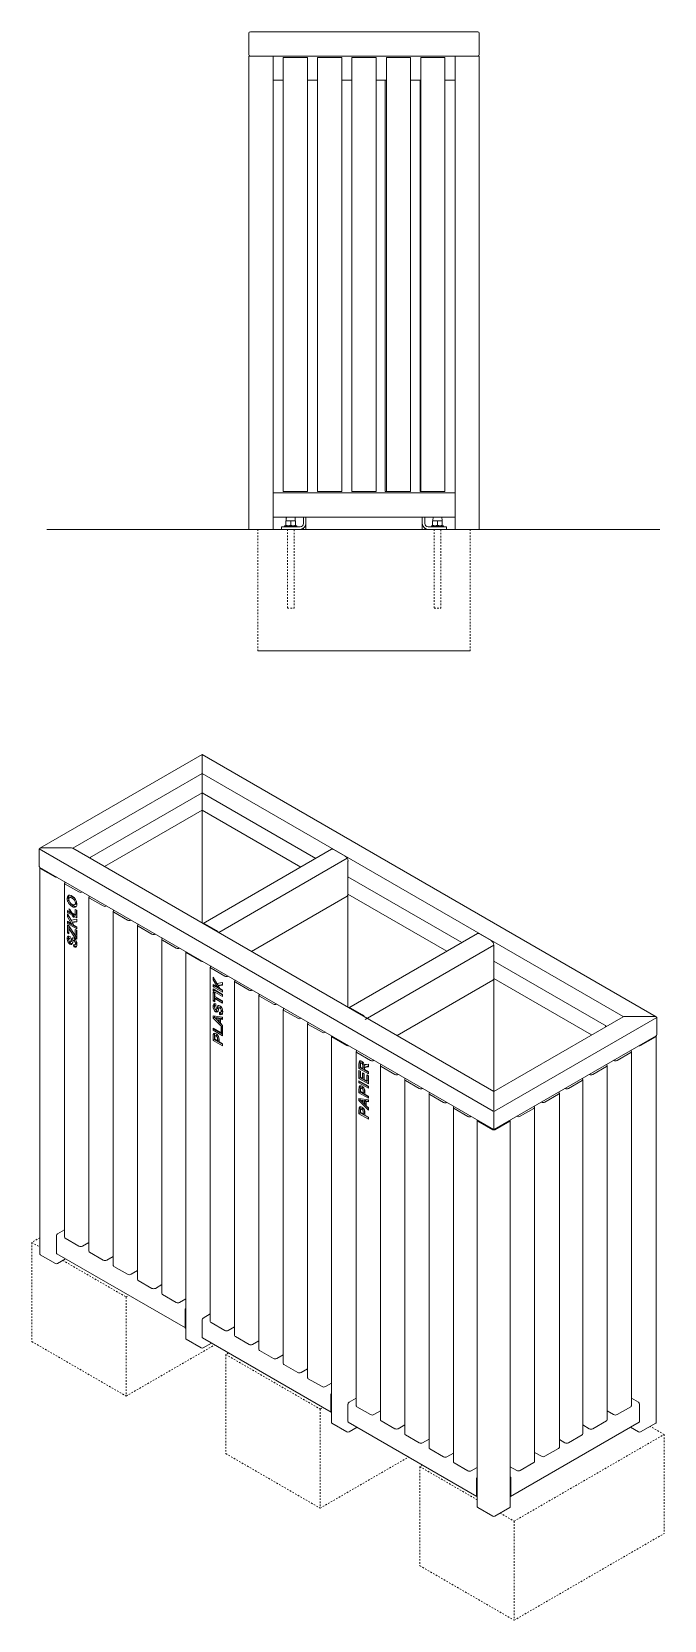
# Model space of a CAD drawing. Header units: inches. Extents: x -9 to 150, y -1 to 126.
# Drawn here: x 108.6 to 149.7, y 23.2 to 126.3 of the extents above; entities that cross this region are included whole.
import ezdxf

# ---------------------------------------------------------------- set-up
doc = ezdxf.new("R2010")
doc.units = ezdxf.units.IN
doc.linetypes.add('HIDDEN', pattern=[1.905, 1.27, -0.635])
doc.layers.add('ZANO_R', color=7, linetype='Continuous', lineweight=0)
doc.layers.add('ZANO_R_przerywana', color=250, linetype='HIDDEN', lineweight=0)

msp = doc.modelspace()

# ---------------------------------------------------------------- linework, layer by layer
at = {"layer": 'ZANO_R'}
for p, q in [((122.72085, 124.78106), (122.72085, 126.15902)), ((122.81927, 126.25744), (137.58305, 126.25744)), ((137.68147, 124.78106), (137.68147, 126.15902)), ((122.72085, 93.97398), (122.72085, 124.68264)), ((122.72085, 124.68264), (122.81927, 124.68264)), ((122.81927, 124.68264), (124.19722, 124.68264)), ((124.19722, 124.68264), (124.29565, 124.68264)), ((124.29565, 124.68264), (136.10667, 124.68264)), ((124.29565, 96.33618), (124.29565, 124.68264)), ((124.95182, 96.43461), (124.95182, 124.58421)), ((124.95182, 124.58421), (125.1093, 124.58421)), ((125.1093, 124.58421), (126.36914, 124.58421)), ((126.36914, 124.58421), (126.52662, 124.58421)), ((126.52662, 124.58421), (126.52662, 96.43461)), ((127.18279, 96.43461), (127.18279, 124.58421)), ((127.18279, 124.58421), (127.34027, 124.58421)), ((127.34027, 124.58421), (128.60011, 124.58421)), ((128.60011, 124.58421), (128.75759, 124.58421)), ((128.75759, 124.58421), (128.75759, 96.43461)), ((129.41376, 96.43461), (129.41376, 124.58421)), ((129.41376, 124.58421), (129.57124, 124.58421)), ((129.57124, 124.58421), (130.83108, 124.58421)), ((130.83108, 124.58421), (130.98856, 124.58421)), ((130.98856, 124.58421), (130.98856, 96.43461)), ((131.64473, 96.43461), (131.64473, 124.58421)), ((131.64473, 124.58421), (131.80221, 124.58421)), ((131.80221, 124.58421), (133.06205, 124.58421)), ((133.06205, 124.58421), (133.21953, 124.58421)), ((133.21953, 124.58421), (133.21953, 96.43461)), ((133.8757, 96.43461), (133.8757, 124.58421)), ((133.8757, 124.58421), (134.03318, 124.58421)), ((134.03318, 124.58421), (135.29302, 124.58421)), ((135.29302, 124.58421), (135.4505, 124.58421)), ((135.4505, 124.58421), (135.4505, 96.43461)), ((136.10667, 96.33618), (136.10667, 124.68264)), ((136.10667, 124.68264), (136.2051, 124.68264)), ((136.2051, 124.68264), (137.58305, 124.68264)), ((137.58305, 124.68264), (137.68147, 124.68264)), ((137.68147, 93.97398), (137.68147, 124.68264)), ((124.95182, 123.10783), (124.29565, 123.10783)), ((127.18279, 123.10783), (126.52662, 123.10783)), ((129.41376, 123.10783), (128.75759, 123.10783)), ((131.64473, 123.10783), (130.98856, 123.10783)), ((131.57011, 96.43461), (131.57011, 123.10783)), ((133.8757, 123.10783), (133.21953, 123.10783)), ((133.83839, 96.43461), (133.83839, 123.10783)), ((136.10667, 123.10783), (135.4505, 123.10783)), ((124.29565, 96.33618), (136.10667, 96.33618)), ((124.29565, 96.23776), (124.29565, 96.33618)), ((124.29565, 94.85981), (124.29565, 96.23776)), ((125.1093, 96.43461), (124.95182, 96.43461)), ((126.36914, 96.43461), (125.1093, 96.43461)), ((126.52662, 96.43461), (126.36914, 96.43461)), ((127.34027, 96.43461), (127.18279, 96.43461)), ((128.60011, 96.43461), (127.34027, 96.43461)), ((128.75759, 96.43461), (128.60011, 96.43461)), ((129.57124, 96.43461), (129.41376, 96.43461)), ((130.83108, 96.43461), (129.57124, 96.43461)), ((130.98856, 96.43461), (130.83108, 96.43461)), ((131.64473, 96.43461), (131.57011, 96.43461)), ((131.80221, 96.43461), (131.64473, 96.43461)), ((133.06205, 96.43461), (131.80221, 96.43461)), ((133.21953, 96.43461), (133.06205, 96.43461)), ((133.8757, 96.43461), (133.83839, 96.43461)), ((134.03318, 96.43461), (133.8757, 96.43461)), ((135.29302, 96.43461), (134.03318, 96.43461)), ((135.4505, 96.43461), (135.29302, 96.43461)), ((136.10667, 96.33618), (136.10667, 96.23776)), ((136.10667, 94.85981), (136.10667, 96.23776)), ((124.29565, 94.76138), (124.29565, 94.85981)), ((136.10667, 94.85981), (136.10667, 94.76138)), ((109.60857, 93.97398), (149.39544, 93.97398)), ((122.81927, 93.97398), (122.72085, 93.97398)), ((123.3114, 93.97398), (122.81927, 93.97398)), ((123.3114, 93.97398), (137.09092, 93.97398)), ((137.09092, 93.97398), (123.3114, 93.97398)), ((124.29565, 94.76138), (136.10667, 94.76138)), ((124.29565, 93.97398), (124.29565, 94.76138)), ((124.84683, 93.97398), (124.84683, 94.13146)), ((124.84683, 94.13146), (125.24053, 94.13146)), ((125.04368, 94.2102), (125.04368, 94.13146)), ((125.04368, 94.2102), (125.83108, 94.2102)), ((125.12242, 94.49703), (125.12242, 94.52516)), ((125.12242, 94.52516), (125.2799, 94.52516)), ((125.12242, 94.49703), (125.12242, 94.23833)), ((125.12242, 94.2102), (125.12242, 94.23833)), ((125.14211, 94.62359), (125.14211, 94.535)), ((125.65392, 93.97398), (125.22085, 93.97398)), ((126.04368, 94.13146), (125.24053, 94.13146)), ((125.2799, 94.52516), (125.59486, 94.52516)), ((125.43738, 94.49703), (125.43738, 94.23833)), ((125.75234, 94.52516), (125.59486, 94.52516)), ((125.73266, 94.535), (125.73266, 94.62359)), ((125.75234, 94.49703), (125.75234, 94.52516)), ((125.75234, 94.49703), (125.75234, 94.23833)), ((125.75234, 94.2102), (125.75234, 94.23833)), ((125.83108, 94.13146), (125.83108, 94.2102)), ((126.26415, 94.35193), (126.26415, 94.76138)), ((126.26415, 94.04495), (126.26415, 93.97398)), ((126.42163, 94.35193), (126.42163, 94.76138)), ((126.42163, 94.35193), (126.42163, 93.97398)), ((133.98069, 94.35193), (133.98069, 94.76138)), ((133.98069, 94.35193), (133.98069, 93.97398)), ((134.13817, 94.35193), (134.13817, 94.76138)), ((134.13817, 94.04495), (134.13817, 93.97398)), ((134.35864, 94.13146), (135.16179, 94.13146)), ((134.57124, 94.2102), (134.57124, 94.13146)), ((134.57124, 94.2102), (135.35864, 94.2102)), ((134.64998, 94.49703), (134.64998, 94.52516)), ((134.64998, 94.52516), (134.80746, 94.52516)), ((134.64998, 94.49703), (134.64998, 94.23833)), ((134.64998, 94.2102), (134.64998, 94.23833)), ((134.66966, 94.62359), (134.66966, 94.535)), ((135.18147, 93.97398), (134.7484, 93.97398)), ((134.80746, 94.52516), (135.12242, 94.52516)), ((134.96494, 94.49703), (134.96494, 94.23833)), ((135.2799, 94.52516), (135.12242, 94.52516)), ((135.55549, 94.13146), (135.16179, 94.13146)), ((135.26021, 94.535), (135.26021, 94.62359)), ((135.2799, 94.49703), (135.2799, 94.52516)), ((135.2799, 94.49703), (135.2799, 94.23833)), ((135.2799, 94.2102), (135.2799, 94.23833)), ((135.35864, 94.13146), (135.35864, 94.2102)), ((135.55549, 93.97398), (135.55549, 94.13146)), ((136.10667, 93.97398), (136.10667, 94.76138)), ((137.58305, 93.97398), (137.09092, 93.97398)), ((137.68147, 93.97398), (137.58305, 93.97398)), ((119.6906, 79.36429), (109.15261, 73.28084)), ((149.15899, 62.35254), (119.6906, 79.36429)), ((119.6906, 79.331), (119.6906, 78.20603)), ((119.6906, 78.13676), (111.29803, 73.28076)), ((147.0256, 62.35878), (119.6906, 78.13894)), ((119.6906, 78.04531), (119.6906, 76.92016)), ((112.37113, 72.66143), (119.6906, 76.88686)), ((119.6906, 76.88686), (127.07366, 72.62471)), ((113.34744, 72.09781), (119.6906, 75.75964)), ((119.6906, 75.75964), (126.09735, 72.0611)), ((138.58023, 56.22616), (109.11183, 73.2379)), ((109.11183, 72.09885), (109.11183, 73.224)), ((109.25103, 73.30437), (111.19975, 73.30437)), ((138.62101, 57.50769), (111.29816, 73.28084)), ((128.09444, 73.21399), (119.7542, 68.39927)), ((128.22042, 73.20152), (128.97763, 72.76439)), ((112.43366, 72.62533), (112.43366, 72.69752)), ((129.10432, 72.6318), (120.76408, 67.81708)), ((129.1558, 70.29549), (129.1558, 72.45579)), ((109.1526, 72.01848), (109.1526, 46.94361)), ((109.15261, 72.04201), (138.62101, 55.03027)), ((109.18143, 71.9783), (110.15579, 71.41582)), ((129.1558, 71.42271), (136.53887, 67.16056)), ((110.75274, 71.02849), (110.75274, 48.04319)), ((111.68971, 70.44994), (110.79887, 70.96421)), ((111.16218, 70.1269), (111.07866, 70.07869)), ((111.32572, 70.09294), (111.2422, 70.04472)), ((112.33121, 70.11726), (112.33121, 47.13197)), ((122.88647, 66.59105), (129.10361, 70.18013)), ((129.1558, 70.29549), (135.56256, 66.59695)), ((111.01373, 70.07258), (110.93021, 70.02436)), ((110.93806, 69.25011), (111.14283, 69.1319)), ((110.93806, 69.1141), (110.93806, 69.25011)), ((111.02158, 69.16232), (110.93806, 69.1141)), ((111.23816, 68.94086), (110.93806, 69.1141)), ((111.03777, 69.90965), (110.95426, 69.86144)), ((111.02158, 69.16232), (111.02158, 69.2019)), ((111.32167, 68.98908), (111.02158, 69.16232)), ((111.02836, 69.36119), (111.10676, 69.31594)), ((111.14283, 69.1319), (111.02836, 69.36119)), ((111.1758, 69.67612), (111.09228, 69.6279)), ((111.10676, 69.31594), (111.22122, 69.08665)), ((111.18615, 69.15691), (111.14283, 69.1319)), ((111.22122, 69.08665), (111.44844, 68.95548)), ((111.33149, 69.55464), (111.24797, 69.50643)), ((111.40876, 69.61337), (111.49227, 69.66159)), ((111.44844, 69.31816), (111.55052, 69.25924)), ((111.44844, 68.95548), (111.44844, 69.31816)), ((111.53981, 69.77058), (111.45629, 69.72236)), ((111.53196, 69.00369), (111.53196, 69.26995)), ((111.53981, 69.77058), (111.53312, 69.8241)), ((111.55052, 69.25924), (111.55052, 68.76054)), ((113.26817, 69.53871), (112.37733, 70.05298)), ((113.90967, 69.20604), (113.90967, 46.22074)), ((114.84664, 68.62748), (113.95579, 69.14175)), ((110.93806, 69.02797), (111.17485, 68.62266)), ((110.93806, 68.8411), (110.93806, 69.02797)), ((111.0197, 68.88823), (110.93806, 68.8411)), ((111.21227, 68.38458), (110.93806, 68.8411)), ((110.93806, 68.54287), (111.21227, 68.38458)), ((110.93806, 68.40686), (110.93806, 68.54287)), ((111.02158, 68.45508), (110.93806, 68.40686)), ((111.55052, 68.0533), (110.93806, 68.40686)), ((110.93806, 68.30713), (111.04014, 68.2482)), ((110.93806, 67.7903), (110.93806, 68.30713)), ((111.02158, 68.45508), (111.02158, 68.49466)), ((111.55052, 68.14973), (111.02158, 68.45508)), ((111.02158, 67.83851), (111.02158, 68.25891)), ((111.04014, 68.2482), (111.44844, 67.61453)), ((111.12091, 68.12284), (111.04014, 68.07621)), ((111.04014, 68.07621), (111.04014, 67.73137)), ((111.44059, 67.45486), (111.04014, 68.07621)), ((111.17485, 68.62266), (111.55052, 68.68347)), ((111.27291, 68.47088), (111.18113, 68.62367)), ((111.28841, 68.42853), (111.21227, 68.38458)), ((111.32167, 68.98908), (111.23816, 68.94086)), ((111.29533, 68.82625), (111.23816, 68.94086)), ((111.34952, 68.51511), (111.26601, 68.46689)), ((111.55052, 68.50227), (111.26601, 68.46689)), ((111.26601, 68.46689), (111.36587, 68.2959)), ((111.33867, 68.85127), (111.29533, 68.82625)), ((111.37372, 68.781), (111.29533, 68.82625)), ((111.40007, 68.94382), (111.31655, 68.89561)), ((111.31655, 68.89561), (111.37372, 68.781)), ((111.55052, 68.76054), (111.31655, 68.89561)), ((111.35673, 68.9188), (111.32167, 68.98908)), ((111.55052, 68.5401), (111.34952, 68.51511)), ((111.36587, 68.2959), (111.55052, 68.18931)), ((111.55052, 68.85697), (111.40007, 68.94382)), ((111.53196, 69.00369), (111.44844, 68.95548)), ((111.44844, 67.61453), (111.44844, 68.02156)), ((111.44844, 68.02156), (111.55052, 67.96263)), ((111.55052, 68.68347), (111.55052, 68.50227)), ((111.55052, 68.18931), (111.55052, 68.0533)), ((115.48813, 68.29481), (115.48813, 45.30951)), ((116.4251, 67.71625), (115.53426, 68.23053)), ((120.62598, 67.94308), (119.86876, 68.38021)), ((111.01373, 67.45131), (110.93021, 67.4031)), ((111.02158, 67.83851), (110.93806, 67.7903)), ((111.04014, 67.73137), (110.93806, 67.7903)), ((111.04014, 67.8278), (111.02158, 67.83851)), ((111.11656, 67.46069), (111.05738, 67.42653)), ((111.18291, 67.1016), (111.0994, 67.05339)), ((111.11081, 67.56363), (111.11866, 67.42309)), ((111.12314, 67.19117), (111.20665, 67.23938)), ((111.21113, 67.24229), (111.12761, 67.19408)), ((111.20623, 67.24019), (111.21113, 67.24229)), ((111.41513, 67.35755), (111.33161, 67.30934)), ((111.34637, 66.88362), (111.33851, 67.02416)), ((111.45528, 67.35239), (111.37176, 67.30418)), ((111.42146, 67.02046), (111.50497, 67.06867)), ((111.42988, 66.93183), (111.42482, 67.0224)), ((111.52411, 67.50307), (111.44059, 67.45486)), ((111.55052, 67.3914), (111.44059, 67.45486)), ((111.53196, 67.66274), (111.44844, 67.61453)), ((111.52411, 67.50307), (111.45124, 67.61614)), ((111.53981, 67.16192), (111.45629, 67.11371)), ((111.55052, 67.48782), (111.52411, 67.50307)), ((111.53196, 67.66274), (111.53196, 67.97334)), ((111.55052, 67.96263), (111.55052, 67.3914)), ((117.06659, 67.38358), (117.06659, 44.39828)), ((118.00356, 66.80503), (117.11272, 67.3193)), ((137.55965, 67.74984), (129.21941, 62.93512)), ((138.62101, 66.99164), (130.28077, 62.17692)), ((137.68562, 67.73737), (138.44284, 67.30024)), ((138.62101, 64.83134), (138.62101, 66.99164)), ((111.42988, 66.93183), (111.34637, 66.88362)), ((118.61781, 66.55433), (118.61781, 41.47946)), ((118.64664, 66.51415), (119.621, 65.95167)), ((138.62101, 65.95857), (145.94047, 61.73313)), ((120.21795, 65.56434), (120.21795, 42.57904)), ((121.15492, 64.98579), (120.26408, 65.50006)), ((120.40327, 64.9239), (120.64006, 64.51859)), ((120.40327, 64.73703), (120.40327, 64.9239)), ((120.48491, 64.78415), (120.40327, 64.73703)), ((120.67748, 64.28051), (120.40327, 64.73703)), ((120.40327, 64.4388), (120.67748, 64.28051)), ((120.40327, 64.30279), (120.40327, 64.4388)), ((120.48679, 64.35101), (120.40327, 64.30279)), ((121.01572, 63.94923), (120.40327, 64.30279)), ((120.40327, 64.02171), (120.40327, 64.15772)), ((120.40327, 64.15772), (121.01572, 63.80416)), ((120.48679, 64.06992), (120.40327, 64.02171)), ((121.01572, 63.66815), (120.40327, 64.02171)), ((120.40327, 63.94011), (120.50535, 63.88118)), ((120.40327, 63.38701), (120.40327, 63.94011)), ((120.48679, 64.35101), (120.48679, 64.39059)), ((121.01573, 64.04566), (120.48679, 64.35101)), ((120.48679, 64.06992), (120.48679, 64.10951)), ((121.01573, 63.76457), (120.48679, 64.06992)), ((120.64006, 64.51859), (121.01572, 64.5794)), ((120.73811, 64.36681), (120.64634, 64.5196)), ((120.75362, 64.32446), (120.67748, 64.28051)), ((120.81473, 64.41104), (120.73121, 64.36282)), ((121.01572, 64.3982), (120.73121, 64.36282)), ((120.73121, 64.36282), (120.83108, 64.19183)), ((121.01573, 64.43603), (120.81473, 64.41104)), ((120.83108, 64.19183), (121.01572, 64.08524)), ((121.01572, 64.5794), (121.01572, 64.3982)), ((121.01572, 64.08524), (121.01572, 63.94923)), ((121.79641, 64.65312), (121.79641, 41.66782)), ((122.73338, 64.07456), (121.84254, 64.58883)), ((132.35168, 61.1269), (138.56882, 64.71598)), ((138.62101, 64.83134), (144.96416, 61.16952)), ((120.47893, 63.07523), (120.39542, 63.02701)), ((120.48679, 63.43522), (120.40327, 63.38701)), ((120.50535, 63.32808), (120.40327, 63.38701)), ((120.48679, 63.43522), (120.48679, 63.89189)), ((120.50535, 63.42451), (120.48679, 63.43522)), ((120.50535, 63.88118), (120.50535, 63.67263)), ((120.50535, 63.67263), (121.01572, 63.378)), ((120.58886, 63.58484), (120.50535, 63.53663)), ((120.50535, 63.53663), (120.50535, 63.32808)), ((121.01572, 63.24199), (120.50535, 63.53663)), ((120.58176, 63.08461), (120.52258, 63.05044)), ((120.57601, 63.18755), (120.58387, 63.04701)), ((121.01573, 63.33842), (120.58886, 63.58484)), ((120.88034, 62.98147), (120.79682, 62.93326)), ((120.92049, 62.97631), (120.83697, 62.92809)), ((121.01572, 63.80416), (121.01572, 63.66815)), ((121.01572, 63.378), (121.01572, 63.24199)), ((123.37488, 63.74189), (123.37488, 40.75659)), ((124.31184, 63.16333), (123.421, 63.67761)), ((130.09119, 62.47893), (129.33397, 62.91606)), ((120.40327, 62.41115), (121.01572, 62.32621)), ((120.40327, 62.26707), (120.40327, 62.41115)), ((120.48679, 62.31528), (120.40327, 62.26707)), ((121.01572, 61.64617), (120.40327, 62.26707)), ((120.48679, 62.31528), (120.48679, 62.39957)), ((121.01573, 61.77905), (120.48679, 62.31528)), ((120.63597, 62.30184), (120.55246, 62.25362)), ((120.77231, 62.21964), (120.55246, 62.25362)), ((120.55246, 62.25362), (120.77231, 62.03405)), ((120.64812, 62.72552), (120.5646, 62.6773)), ((120.58834, 62.81508), (120.67186, 62.86329)), ((120.67634, 62.8662), (120.59282, 62.81799)), ((120.85583, 62.26786), (120.63597, 62.30184)), ((120.67144, 62.8641), (120.67634, 62.8662)), ((120.85583, 62.26786), (120.77231, 62.21964)), ((120.77231, 62.03405), (120.77231, 62.21964)), ((120.85583, 62.08226), (120.77231, 62.03405)), ((120.81157, 62.50753), (120.80372, 62.64807)), ((120.89509, 62.55574), (120.81157, 62.50753)), ((120.85583, 62.08226), (120.85583, 62.26786)), ((120.95791, 62.25214), (120.87439, 62.20393)), ((120.87439, 62.20393), (120.87439, 61.93248)), ((121.01572, 62.18198), (120.87439, 62.20393)), ((120.87439, 61.93248), (121.01572, 61.79124)), ((120.88667, 62.64437), (120.97018, 62.69259)), ((120.89509, 62.55574), (120.89003, 62.64632)), ((121.00502, 62.78583), (120.9215, 62.73762)), ((121.01573, 62.24316), (120.95791, 62.25214)), ((121.01572, 62.32621), (121.01572, 62.18198)), ((124.95334, 62.83066), (124.95334, 39.84536)), ((125.89031, 62.25211), (124.99946, 62.76638)), ((126.5318, 61.91944), (126.5318, 38.93414)), ((127.46877, 61.34088), (126.57793, 61.85515)), ((147.01344, 62.35254), (138.62101, 57.50769)), ((138.66814, 56.2157), (149.20612, 62.29915)), ((147.11186, 62.37607), (149.06058, 62.37608)), ((149.19977, 62.29571), (149.19977, 61.17055)), ((120.40327, 61.60984), (120.91365, 61.31521)), ((120.40327, 61.47383), (120.40327, 61.60984)), ((120.48679, 61.52205), (120.40327, 61.47383)), ((121.01572, 61.12027), (120.40327, 61.47383)), ((120.40327, 60.821), (120.40327, 61.04725)), ((120.48679, 60.86921), (120.40327, 60.821)), ((121.01572, 60.46743), (120.40327, 60.821)), ((120.49611, 61.25782), (120.41259, 61.20961)), ((120.48679, 61.52205), (120.48679, 61.56163)), ((121.01573, 61.2167), (120.48679, 61.52205)), ((120.48679, 60.86921), (120.48679, 61.09546)), ((121.01573, 60.56386), (120.48679, 60.86921)), ((120.49611, 61.25782), (120.50709, 61.2761)), ((120.50535, 60.97005), (120.50535, 60.89808)), ((120.50535, 60.89808), (120.68594, 60.79382)), ((120.61819, 61.16515), (120.53467, 61.11694)), ((120.67867, 61.15739), (120.59515, 61.10918)), ((120.68594, 60.79382), (120.68594, 60.87543)), ((120.76946, 60.84203), (120.68594, 60.79382)), ((120.76946, 60.84203), (120.76946, 60.92364)), ((120.78802, 60.82797), (120.78802, 60.73489)), ((120.91365, 61.31521), (120.91365, 61.67789)), ((120.91365, 61.67789), (121.01572, 61.61897)), ((120.99717, 61.36342), (120.91365, 61.31521)), ((120.99717, 61.36342), (120.99717, 61.62968)), ((121.01572, 61.79124), (121.01572, 61.64617)), ((121.01572, 61.61897), (121.01572, 61.12027)), ((128.08302, 61.09018), (128.08302, 36.01531)), ((128.11185, 61.05001), (129.08621, 60.48752)), ((138.62101, 55.03027), (149.15899, 61.11372)), ((145.8798, 61.76816), (145.8798, 61.6981)), ((148.15582, 60.48752), (149.13017, 61.05001)), ((149.159, 36.01531), (149.159, 61.09018)), ((120.78802, 60.73489), (121.01572, 60.60344)), ((121.01572, 60.60344), (121.01572, 60.46743)), ((129.68316, 60.1002), (129.68316, 37.1149)), ((130.62013, 59.52164), (129.72928, 60.03591)), ((146.62004, 59.52057), (147.51088, 60.03484)), ((147.55701, 37.11383), (147.55701, 60.09912)), ((129.86848, 58.99938), (129.86848, 59.29619)), ((129.95199, 59.04759), (129.86848, 58.99938)), ((130.48093, 58.64582), (129.86848, 58.99938)), ((129.86848, 58.87244), (129.97055, 58.81351)), ((129.86848, 58.34654), (129.86848, 58.87244)), ((129.95199, 59.04759), (129.95199, 59.3444)), ((130.48093, 58.74225), (129.95199, 59.04759)), ((129.95199, 58.39476), (129.95199, 58.82423)), ((129.97055, 59.19207), (129.97055, 59.07646)), ((129.97055, 59.07646), (130.11974, 58.99034)), ((129.97055, 58.81351), (129.97055, 58.42362)), ((130.0778, 59.38905), (129.99428, 59.34083)), ((130.12707, 59.38175), (130.04355, 59.33354)), ((130.11974, 58.99034), (130.11974, 59.09985)), ((130.20326, 59.03855), (130.11974, 58.99034)), ((130.14168, 59.37088), (130.12707, 59.38175)), ((130.20326, 59.03855), (130.20326, 59.14807)), ((130.29012, 59.24625), (130.2066, 59.19804)), ((130.22182, 58.96187), (130.22182, 58.93141)), ((130.22182, 58.93141), (130.48093, 58.78183)), ((130.33718, 59.11235), (130.25366, 59.06413)), ((130.42545, 59.14036), (130.34193, 59.09215)), ((130.48093, 59.1125), (130.34193, 59.09215)), ((130.35972, 59.25572), (130.48093, 59.27145)), ((130.48093, 59.14849), (130.42545, 59.14036)), ((130.48093, 59.27145), (130.48093, 59.1125)), ((130.48093, 58.78183), (130.48093, 58.64582)), ((131.26162, 59.18897), (131.26162, 36.20367)), ((132.19859, 58.61041), (131.30775, 59.12468)), ((145.0425, 58.60988), (145.93335, 59.12415)), ((145.97947, 36.20313), (145.97947, 59.18843)), ((129.95199, 58.39476), (129.86848, 58.34654)), ((130.48093, 57.99298), (129.86848, 58.34654)), ((129.86848, 58.06546), (129.86848, 58.20147)), ((129.86848, 58.20147), (130.48093, 57.84791)), ((129.95199, 58.11367), (129.86848, 58.06546)), ((130.48093, 57.7119), (129.86848, 58.06546)), ((129.96132, 57.85852), (129.8778, 57.81031)), ((130.48093, 58.08941), (129.95199, 58.39476)), ((129.95199, 58.11367), (129.95199, 58.15326)), ((130.48093, 57.80833), (129.95199, 58.11367)), ((129.96132, 57.85852), (129.9723, 57.8768)), ((129.97055, 58.42362), (130.10404, 58.34657)), ((130.0834, 57.76585), (129.99988, 57.71764)), ((130.14388, 57.75809), (130.06036, 57.70988)), ((130.10404, 58.70925), (130.20611, 58.65033)), ((130.10404, 58.34657), (130.10404, 58.70925)), ((130.18755, 58.39478), (130.10404, 58.34657)), ((130.18755, 58.39478), (130.18755, 58.66104)), ((130.20611, 58.65033), (130.20611, 58.28764)), ((130.20611, 58.28764), (130.37886, 58.18792)), ((130.37886, 58.18792), (130.37886, 58.58687)), ((130.37886, 58.58687), (130.48093, 58.52795)), ((130.46237, 58.23613), (130.37886, 58.18792)), ((130.46237, 58.23613), (130.46237, 58.53866)), ((130.48093, 58.52795), (130.48093, 57.99298)), ((130.48093, 57.84791), (130.48093, 57.7119)), ((132.84008, 58.27774), (132.84008, 35.29244)), ((133.77705, 57.69918), (132.88621, 58.21346)), ((143.46497, 57.69919), (144.35581, 58.21346)), ((144.40194, 35.29244), (144.40194, 58.27774)), ((129.86848, 57.42169), (129.86848, 57.64795)), ((129.95199, 57.46991), (129.86848, 57.42169)), ((130.48093, 57.06813), (129.86848, 57.42169)), ((129.86848, 57.05334), (130.48093, 56.96839)), ((129.86848, 56.90925), (129.86848, 57.05334)), ((129.95199, 56.95747), (129.86848, 56.90925)), ((130.48093, 56.28835), (129.86848, 56.90925)), ((129.95199, 57.46991), (129.95199, 57.69616)), ((130.48093, 57.16456), (129.95199, 57.46991)), ((129.95199, 56.95747), (129.95199, 57.04175)), ((130.48093, 56.42123), (129.95199, 56.95747)), ((129.97055, 57.57074), (129.97055, 57.49877)), ((129.97055, 57.49877), (130.15115, 57.39452)), ((130.10118, 56.94402), (130.01766, 56.89581)), ((130.23752, 56.86183), (130.01766, 56.89581)), ((130.01766, 56.89581), (130.23752, 56.67623)), ((130.32104, 56.91004), (130.10118, 56.94402)), ((130.15115, 57.39452), (130.15115, 57.47612)), ((130.23467, 57.44273), (130.15115, 57.39452)), ((130.23467, 57.44273), (130.23467, 57.52433)), ((130.32104, 56.91004), (130.23752, 56.86183)), ((130.23752, 56.67623), (130.23752, 56.86183)), ((130.32104, 56.72445), (130.23752, 56.67623)), ((130.25322, 57.42867), (130.25322, 57.33559)), ((130.25322, 57.33559), (130.48093, 57.20414)), ((130.32104, 56.72445), (130.32104, 56.91004)), ((130.42311, 56.89433), (130.3396, 56.84611)), ((130.3396, 56.84611), (130.3396, 56.57466)), ((130.48093, 56.82417), (130.3396, 56.84611)), ((130.48093, 56.88535), (130.42311, 56.89433)), ((130.48093, 57.20414), (130.48093, 57.06813)), ((130.48093, 56.96839), (130.48093, 56.82417)), ((134.41855, 57.36651), (134.41855, 34.38122)), ((135.35551, 56.78796), (134.46467, 57.30223)), ((138.62101, 57.47441), (138.62101, 56.34944)), ((141.9402, 56.81895), (142.83104, 57.33323)), ((142.87717, 34.41221), (142.87717, 57.39751)), ((129.86848, 56.06162), (129.86848, 56.28787)), ((129.95199, 56.10983), (129.86848, 56.06162)), ((130.48093, 55.70805), (129.86848, 56.06162)), ((129.96132, 56.49844), (129.8778, 56.45023)), ((129.95199, 56.10983), (129.95199, 56.33608)), ((130.48093, 55.80448), (129.95199, 56.10983)), ((129.96132, 56.49844), (129.9723, 56.51672)), ((129.97055, 56.21067), (129.97055, 56.1387)), ((129.97055, 56.1387), (130.15115, 56.03444)), ((130.0834, 56.40577), (129.99988, 56.35756)), ((130.14388, 56.39801), (130.06036, 56.3498)), ((130.15115, 56.03444), (130.15115, 56.11604)), ((130.23467, 56.08265), (130.15115, 56.03444)), ((130.23467, 56.08265), (130.23467, 56.16426)), ((130.25322, 56.06859), (130.25322, 55.97551)), ((130.25322, 55.97551), (130.48093, 55.84406)), ((130.3396, 56.57466), (130.48093, 56.43343)), ((130.48093, 56.43343), (130.48093, 56.28835)), ((130.48093, 55.84406), (130.48093, 55.70805)), ((135.99701, 56.45529), (135.99701, 33.46999)), ((136.93398, 55.87673), (136.04313, 56.391)), ((138.62101, 56.18872), (138.62101, 55.06356)), ((140.33628, 55.89303), (141.22712, 56.4073)), ((141.27325, 33.48629), (141.27325, 56.47159)), ((137.54822, 55.62604), (137.54822, 30.55116)), ((137.57705, 55.58586), (138.55141, 55.02337)), ((138.69061, 55.02337), (139.66497, 55.58586)), ((139.69379, 30.55116), (139.69379, 55.62604)), ((110.75274, 48.53404), (110.29498, 48.26978)), ((110.22539, 47.02408), (110.22539, 48.14923)), ((110.79887, 47.97891), (111.68971, 47.46464)), ((111.91242, 47.46464), (112.33121, 47.70639)), ((110.15579, 46.34095), (109.18143, 46.90343)), ((110.24578, 46.97902), (118.59743, 42.15771)), ((110.82303, 46.64578), (110.29498, 46.34095)), ((112.37733, 47.06768), (113.26817, 46.55341)), ((113.49088, 46.55341), (113.90967, 46.79517)), ((113.95579, 46.15645), (114.84664, 45.64218)), ((115.06935, 45.64218), (115.48813, 45.88394)), ((115.53426, 45.24523), (116.4251, 44.73096)), ((116.64781, 44.73096), (117.06659, 44.97271)), ((117.11272, 44.334), (118.00356, 43.81973)), ((118.22627, 43.81973), (118.61781, 44.04576)), ((118.57704, 42.20277), (118.57704, 43.32793)), ((119.6906, 41.55993), (119.6906, 42.68509)), ((119.76019, 42.80563), (120.21795, 43.06989)), ((120.26408, 42.51476), (121.15492, 42.00049)), ((119.621, 40.8768), (118.64664, 41.43928)), ((119.71098, 41.51487), (128.06264, 36.69356)), ((121.37763, 42.00049), (121.79641, 42.24225)), ((121.84254, 41.60353), (122.73338, 41.08926)), ((122.95609, 41.08926), (123.37488, 41.33102)), ((120.28824, 41.18163), (119.76019, 40.8768)), ((123.421, 40.69231), (124.31184, 40.17803)), ((124.53455, 40.17803), (124.95334, 40.41979)), ((124.99946, 39.78108), (125.89031, 39.26681)), ((126.11302, 39.26681), (126.5318, 39.50857)), ((126.57793, 38.86985), (127.46877, 38.35558)), ((127.69148, 38.35558), (128.08302, 38.58161)), ((128.04225, 36.73863), (128.04225, 37.86378)), ((129.1558, 36.09578), (129.1558, 37.22094)), ((129.2254, 37.34149), (129.68316, 37.60574)), ((147.55701, 37.60681), (148.01662, 37.34149)), ((148.08622, 37.22094), (148.08622, 36.09578)), ((129.72928, 37.05061), (130.62013, 36.53634)), ((130.84284, 36.53634), (131.26162, 36.7781)), ((131.30775, 36.13939), (132.19859, 35.62511)), ((145.93335, 36.13885), (145.0425, 35.62458)), ((145.97947, 36.77649), (146.39733, 36.53527)), ((147.51088, 37.04954), (146.62004, 36.53527)), ((129.08621, 35.41265), (128.11185, 35.97514)), ((129.17619, 36.05072), (137.52785, 31.22941)), ((129.75344, 35.71748), (129.2254, 35.41265)), ((132.4213, 35.62511), (132.84008, 35.86687)), ((132.88621, 35.22816), (133.77705, 34.71389)), ((139.71418, 31.22942), (148.06583, 36.05072)), ((144.35581, 35.22816), (143.46497, 34.71389)), ((144.40194, 35.8658), (144.81979, 35.62458)), ((148.01662, 35.41265), (147.48858, 35.71748)), ((149.13017, 35.97514), (148.15582, 35.41265)), ((133.99976, 34.71389), (134.41855, 34.95564)), ((134.46467, 34.31693), (135.35551, 33.80266)), ((135.57823, 33.80266), (135.99701, 34.04442)), ((141.27325, 34.09011), (141.71749, 33.83365)), ((142.83104, 34.34793), (141.9402, 33.83365)), ((142.87717, 34.92465), (143.24226, 34.71389)), ((136.04313, 33.4057), (136.93398, 32.89143)), ((137.15669, 32.89143), (137.54823, 33.11746)), ((139.6938, 33.15006), (140.11357, 32.90773)), ((141.22712, 33.42201), (140.33628, 32.90773)), ((137.50746, 32.39963), (137.50746, 31.27448)), ((139.73456, 31.27448), (139.73456, 32.39963)), ((138.55141, 29.9485), (137.57705, 30.51099)), ((139.66497, 30.51099), (138.69061, 29.9485))]:
    msp.add_line(p, q, dxfattribs=at)
at = {"layer": 'ZANO_R', "flags": 128}
for points in [[(125.12242, 94.49703), (125.19957, 94.51744), (125.2799, 94.52516)], [(125.43738, 94.23833), (125.36023, 94.21792), (125.2799, 94.2102)], [(125.43738, 94.49703), (125.51454, 94.51744), (125.59486, 94.52516)], [(125.75234, 94.23833), (125.67519, 94.21792), (125.59486, 94.2102)], [(134.64998, 94.49703), (134.72713, 94.51744), (134.80746, 94.52516)], [(134.96494, 94.23833), (134.88778, 94.21792), (134.80746, 94.2102)], [(134.96494, 94.49703), (135.04209, 94.51744), (135.12242, 94.52516)], [(135.2799, 94.23833), (135.20275, 94.21792), (135.12242, 94.2102)], [(119.6906, 79.36429), (119.6906, 79.3621), (119.6906, 79.35564), (119.6906, 79.34514), (119.6906, 79.331)], [(119.6906, 79.331), (119.6906, 79.34514), (119.6906, 79.35564), (119.6906, 79.3621), (119.6906, 79.36429)], [(119.6906, 78.20603), (119.6906, 78.18881), (119.6906, 78.16916), (119.6906, 78.14785), (119.6906, 78.12567), (119.6906, 78.1035), (119.6906, 78.08218), (119.6906, 78.06253), (119.6906, 78.04531)], [(119.6906, 78.04531), (119.6906, 78.06253), (119.6906, 78.08218), (119.6906, 78.1035), (119.6906, 78.12567), (119.6906, 78.14785), (119.6906, 78.16916), (119.6906, 78.18881), (119.6906, 78.20603)], [(119.6906, 76.92016), (119.6906, 76.90742), (119.6906, 76.89751), (119.6906, 76.89074), (119.6906, 76.8873), (119.6906, 76.88686)], [(119.6906, 76.88686), (119.6906, 76.8873), (119.6906, 76.89074), (119.6906, 76.89751), (119.6906, 76.90742), (119.6906, 76.92016)], [(129.1558, 71.39917), (129.175, 71.40027), (129.19033, 71.40278)], [(110.93021, 70.02436), (110.94126, 70.12156), (110.97899, 70.19437), (111.04244, 70.23175), (111.10532, 70.23358), (111.17421, 70.21402), (111.24515, 70.17903)], [(111.01373, 70.07258), (111.02477, 70.16977), (111.05712, 70.23218)], [(111.2422, 70.04472), (111.18487, 70.07315), (111.12946, 70.08786), (111.08126, 70.08011), (111.04376, 70.03726), (111.03229, 69.96714)], [(111.32572, 70.09294), (111.26839, 70.12137), (111.21298, 70.13608), (111.16477, 70.12833), (111.1628, 70.12607)], [(111.44358, 69.99808), (111.3937, 70.04699), (111.32572, 70.09294)], [(110.95426, 69.86144), (110.93443, 69.955), (110.93021, 70.02436)], [(111.03777, 69.90965), (111.01795, 70.00322), (111.01373, 70.07258)], [(111.24797, 69.50643), (111.15928, 69.56628), (111.09228, 69.6279)], [(111.33149, 69.55464), (111.2428, 69.61449), (111.1758, 69.67612)], [(111.24392, 69.64478), (111.30146, 69.61654), (111.3569, 69.60268), (111.40497, 69.61132), (111.44374, 69.65285), (111.45629, 69.72236)], [(111.55837, 69.66372), (111.54763, 69.56708), (111.51112, 69.49378), (111.44873, 69.45567), (111.38661, 69.45307), (111.31837, 69.47178), (111.24797, 69.50643)], [(111.49146, 69.66271), (111.52726, 69.70107), (111.53981, 69.77058)], [(110.93021, 67.4031), (110.93441, 67.47137), (110.95006, 67.53075), (110.98204, 67.57244), (111.04034, 67.58727), (111.11081, 67.56363)], [(111.03634, 67.30389), (111.01975, 67.36945), (111.01373, 67.45131)], [(111.11866, 67.42309), (111.07703, 67.43186), (111.04593, 67.41517), (111.03503, 67.3839), (111.03229, 67.34587)], [(111.03229, 67.34587), (111.03797, 67.28694), (111.054, 67.23785)], [(111.054, 67.23785), (111.07247, 67.20922), (111.09118, 67.19414)], [(111.18291, 67.1016), (111.12631, 67.14653), (111.08533, 67.19885)], [(111.09118, 67.19414), (111.11371, 67.18812), (111.12761, 67.19408)], [(111.12761, 67.19408), (111.15132, 67.23935), (111.16646, 67.29353), (111.18056, 67.34865), (111.19839, 67.40032), (111.22407, 67.44354), (111.26364, 67.46703), (111.31453, 67.46539), (111.37053, 67.4409)], [(111.24451, 67.08018), (111.24264, 67.08005), (111.18291, 67.1016)], [(111.21113, 67.24229), (111.23484, 67.28756), (111.24998, 67.34174), (111.26408, 67.39686), (111.28191, 67.44853), (111.29235, 67.46611)], [(111.28159, 67.17518), (111.2556, 67.09556), (111.22147, 67.04823)], [(111.30821, 67.27456), (111.29266, 67.21948), (111.28159, 67.17518)], [(111.37176, 67.30418), (111.34661, 67.31262), (111.32659, 67.30564), (111.30821, 67.27456)], [(111.33851, 67.02416), (111.39158, 67.01319), (111.43377, 67.03021), (111.4514, 67.06621), (111.45629, 67.11371)], [(111.55837, 67.0511), (111.5528, 66.97541), (111.53252, 66.91167), (111.49271, 66.8706), (111.42477, 66.86021), (111.34637, 66.88362)], [(111.45528, 67.35239), (111.43013, 67.36083), (111.41596, 67.35589)], [(111.50293, 67.07263), (111.51729, 67.07843), (111.53492, 67.11443), (111.53981, 67.16192)], [(111.53267, 66.91215), (111.50829, 66.90842), (111.42988, 66.93183)], [(138.62101, 65.93503), (138.64021, 65.93612), (138.65553, 65.93864)], [(120.39542, 63.02701), (120.39962, 63.09528), (120.41526, 63.15467), (120.44724, 63.19635), (120.50554, 63.21118), (120.57601, 63.18755)], [(120.50154, 62.9278), (120.48495, 62.99337), (120.47893, 63.07523)], [(120.58387, 63.04701), (120.54223, 63.05577), (120.51113, 63.03908), (120.50024, 63.00781), (120.49749, 62.96979)], [(120.49749, 62.96979), (120.50318, 62.91085), (120.51921, 62.86176)], [(120.59282, 62.81799), (120.61653, 62.86326), (120.63167, 62.91744), (120.64577, 62.97256), (120.6636, 63.02423), (120.68928, 63.06745), (120.72885, 63.09095), (120.77974, 63.08931), (120.83574, 63.06481)], [(120.67634, 62.8662), (120.70005, 62.91147), (120.71519, 62.96566), (120.72929, 63.02077), (120.74712, 63.07244), (120.75756, 63.09002)], [(120.77342, 62.89848), (120.75787, 62.84339), (120.74679, 62.79909)], [(120.83697, 62.92809), (120.81182, 62.93653), (120.7918, 62.92955), (120.77342, 62.89848)], [(120.92049, 62.97631), (120.89533, 62.98475), (120.88116, 62.97981)], [(120.51921, 62.86176), (120.53768, 62.83313), (120.55638, 62.81806)], [(120.64812, 62.72552), (120.59151, 62.77045), (120.55054, 62.82277)], [(120.55638, 62.81806), (120.57891, 62.81203), (120.59282, 62.81799)], [(120.70971, 62.70409), (120.70785, 62.70396), (120.64812, 62.72552)], [(120.74679, 62.79909), (120.7208, 62.71947), (120.68668, 62.67214)], [(120.80372, 62.64807), (120.85678, 62.6371), (120.89898, 62.65413), (120.91661, 62.69013), (120.9215, 62.73762)], [(121.02358, 62.67501), (121.01801, 62.59933), (120.99772, 62.53558), (120.95792, 62.49452), (120.88998, 62.48412), (120.81157, 62.50753)], [(120.99788, 62.53606), (120.9735, 62.53233), (120.89509, 62.55574)], [(120.96814, 62.69655), (120.98249, 62.70234), (121.00013, 62.73834), (121.00502, 62.78583)], [(120.40327, 61.04725), (120.40502, 61.14052), (120.41259, 61.20961)], [(120.41259, 61.20961), (120.44256, 61.25948), (120.49315, 61.27842), (120.54182, 61.27032), (120.59331, 61.24625)], [(120.48679, 61.09546), (120.48854, 61.18873), (120.49611, 61.25782)], [(120.50964, 61.07496), (120.50581, 61.01712), (120.50535, 60.97005)], [(120.59515, 61.10918), (120.56157, 61.12178), (120.53335, 61.11614), (120.51793, 61.09967), (120.50964, 61.07496)], [(120.68594, 60.87543), (120.68437, 60.93609), (120.67568, 60.99986), (120.66303, 61.03316), (120.64415, 61.06439), (120.62075, 61.09046), (120.59515, 61.10918)], [(120.67867, 61.15739), (120.64509, 61.16999), (120.61841, 61.16466)], [(120.7274, 61.1129), (120.70427, 61.13868), (120.67867, 61.15739)], [(120.77918, 60.98127), (120.78683, 60.89409), (120.78802, 60.82797)], [(129.86848, 59.29619), (129.87011, 59.3598), (129.8768, 59.42003), (129.89564, 59.46963), (129.92233, 59.49138), (129.95708, 59.49825), (129.99651, 59.49168), (130.03815, 59.47266)], [(129.97252, 59.29903), (129.97072, 59.23956), (129.97055, 59.19207)], [(130.04355, 59.33354), (130.0143, 59.34443), (129.99038, 59.33815), (129.97252, 59.29903)], [(130.11974, 59.09985), (130.11902, 59.15999), (130.11515, 59.22177), (130.10736, 59.25462), (130.09157, 59.28717), (130.06908, 59.31454), (130.04355, 59.33354)], [(130.12707, 59.38175), (130.09781, 59.39265), (130.07849, 59.38757)], [(130.20326, 59.14807), (130.20254, 59.20821), (130.20159, 59.2233)], [(130.34193, 59.09215), (130.30802, 59.08328), (130.27471, 59.07314), (130.24432, 59.05749), (130.22489, 59.01698), (130.22182, 58.96187)], [(129.86848, 57.64795), (129.87023, 57.74121), (129.8778, 57.81031)], [(129.8778, 57.81031), (129.90777, 57.86018), (129.95836, 57.87912), (130.00703, 57.87101), (130.05852, 57.84695)], [(129.95199, 57.69616), (129.95374, 57.78942), (129.96132, 57.85852)], [(130.06036, 57.70988), (130.02678, 57.72248), (129.99856, 57.71684), (129.98314, 57.70037), (129.97485, 57.67565)], [(130.14388, 57.75809), (130.1103, 57.77069), (130.08361, 57.76536)], [(130.19261, 57.7136), (130.16947, 57.73937), (130.14388, 57.75809)], [(129.97485, 57.67565), (129.97101, 57.61782), (129.97055, 57.57074)], [(130.15115, 57.47612), (130.14958, 57.53679), (130.14088, 57.60055), (130.12823, 57.63386), (130.10936, 57.66508), (130.08596, 57.69116), (130.06036, 57.70988)], [(130.24439, 57.58196), (130.25204, 57.49479), (130.25322, 57.42867)], [(138.62101, 57.50769), (138.62101, 57.50726), (138.62101, 57.50382), (138.62101, 57.49705), (138.62101, 57.48715), (138.62101, 57.47441)], [(138.62101, 57.47441), (138.62101, 57.48854), (138.62101, 57.49904), (138.62101, 57.50551), (138.62101, 57.50769)], [(129.86848, 56.28787), (129.87023, 56.38113), (129.8778, 56.45023)], [(129.8778, 56.45023), (129.90777, 56.5001), (129.95836, 56.51904), (130.00703, 56.51094), (130.05852, 56.48687)], [(129.95199, 56.33608), (129.95374, 56.42935), (129.96132, 56.49844)], [(129.97485, 56.31558), (129.97101, 56.25774), (129.97055, 56.21067)], [(130.06036, 56.3498), (130.02678, 56.3624), (129.99856, 56.35676), (129.98314, 56.34029), (129.97485, 56.31558)], [(130.15115, 56.11604), (130.14958, 56.17671), (130.14088, 56.24048), (130.12823, 56.27378), (130.10936, 56.305), (130.08596, 56.33108), (130.06036, 56.3498)], [(130.14388, 56.39801), (130.1103, 56.41061), (130.08361, 56.40528)], [(130.19261, 56.35352), (130.16947, 56.37929), (130.14388, 56.39801)], [(130.24439, 56.22188), (130.25204, 56.13471), (130.25322, 56.06859)], [(138.62101, 56.34944), (138.62101, 56.33222), (138.62101, 56.31257), (138.62101, 56.29125), (138.62101, 56.26908), (138.62101, 56.24691), (138.62101, 56.22559), (138.62101, 56.20594), (138.62101, 56.18872)], [(138.62101, 56.18872), (138.62101, 56.20594), (138.62101, 56.22559), (138.62101, 56.24691), (138.62101, 56.26908), (138.62101, 56.29125), (138.62101, 56.31257), (138.62101, 56.33222), (138.62101, 56.34944)], [(138.62101, 55.06356), (138.62101, 55.04943), (138.62101, 55.03892), (138.62101, 55.03245), (138.62101, 55.03027), (138.62101, 55.03027)], [(138.62101, 55.03027), (138.62101, 55.0307), (138.62101, 55.03414), (138.62101, 55.04092), (138.62101, 55.05083), (138.62101, 55.06356)]]:
    msp.add_lwpolyline(points, dxfattribs=at)
at = {"layer": 'ZANO_R'}
for points in [[(119.6906, 76.8873), (119.6906, 68.43599)], [(129.1558, 70.29549), (129.1558, 62.97184)], [(138.62101, 64.83134), (138.62101, 57.50769)]]:
    msp.add_lwpolyline(points, dxfattribs=at)
for centre, radius, start, end in [((122.81927, 126.15901), 0.09843, 90, 180), ((137.58305, 126.15901), 0.09843, 0, 90), ((122.81927, 124.78106), 0.09843, 180, 270), ((137.58305, 124.78106), 0.09843, 270, 0), ((125.28392, 94.68756), 0.47738, 250.226213, 269.5173371), ((125.13226, 94.535), 0.00984, 270, 0), ((125.43738, 94.62359), 0.29528, 152.1818607, 180), ((125.27588, 94.0478), 0.47738, 70.2262113, 89.5173757), ((125.59888, 94.68757), 0.47738, 250.2262724, 269.5173146), ((125.59084, 94.0478), 0.47738, 70.2262113, 89.5173757), ((125.43738, 94.62359), 0.29528, 0, 27.8181393), ((125.7425, 94.535), 0.00984, 180, 270), ((126.04368, 94.35193), 0.22047, 270, 0), ((126.04368, 94.35193), 0.37795, 270, 0), ((134.35864, 94.35193), 0.37795, 180, 270), ((134.35864, 94.35193), 0.22047, 180, 270), ((134.81148, 94.68756), 0.47738, 250.2262288, 269.5173951), ((134.65982, 94.535), 0.00984, 270, 0), ((134.96494, 94.62359), 0.29528, 152.1818607, 180), ((134.80344, 94.0478), 0.47738, 70.2261938, 89.5173563), ((135.12644, 94.68756), 0.47738, 250.2262288, 269.5173951), ((135.1184, 94.0478), 0.47738, 70.2261938, 89.5173563), ((134.96494, 94.62359), 0.29528, 0, 27.8181393), ((135.27006, 94.535), 0.00984, 180, 270), ((119.6906, 77.02948), 0.16617, 258.0092867, 281.9909121), ((128.14661, 73.09849), 0.12674, 54.382641, 114.3067875), ((128.76898, 72.43818), 0.38723, 2.605597, 57.3945571), ((109.19614, 72.01811), 0.04243, 151.1673695, 249.7253378), ((110.22559, 71.55107), 0.1522, 242.7010849, 283.0303195), ((110.82327, 71.02849), 0.06876, 110.7834837, 249.2163314), ((110.95712, 69.65111), 0.60138, 1.2009476, 61.3837482), ((111.80107, 70.66485), 0.24205, 242.6097721, 297.3902896), ((112.40173, 70.11726), 0.06876, 110.783445, 249.2163586), ((129.03952, 70.27861), 0.1175, 303.0542885, 8.2574857), ((111.55424, 70.05848), 0.63151, 198.1807677, 222.9862146), ((111.41549, 69.98807), 0.38378, 183.1261583, 243.4450041), ((111.0681, 69.69682), 0.38903, 3.7639235, 63.4147231), ((111.49331, 69.77849), 0.27622, 234.1371061, 274.6739525), ((113.37953, 69.75362), 0.24205, 242.6097934, 297.3902682), ((113.98019, 69.20604), 0.06876, 110.7834733, 249.2162494), ((114.95799, 68.8424), 0.24205, 242.6098075, 297.3902541), ((115.55865, 68.29481), 0.06876, 110.7834523, 249.2163628), ((119.79292, 68.2715), 0.13255, 55.0986337, 106.4695886), ((111.33153, 67.38148), 0.40191, 176.9159984, 234.7185236), ((111.22066, 67.48195), 0.20919, 149.8082718, 188.4209858), ((111.16397, 67.13451), 0.10368, 231.4778917, 303.6816615), ((111.11788, 67.07899), 0.44137, 356.376181, 55.0801174), ((111.23727, 67.1305), 0.21967, 355.615603, 52.2473511), ((116.53645, 67.93117), 0.24205, 242.6097425, 297.3903807), ((117.13712, 67.38358), 0.06876, 110.7836621, 249.2163379), ((120.43812, 67.64034), 0.35629, 32.2623845, 58.1790728), ((137.61182, 67.63434), 0.12673, 54.3828215, 114.3073219), ((138.23418, 66.97403), 0.38723, 2.6057928, 57.3942073), ((118.11492, 67.01994), 0.24205, 242.6097989, 297.3903243), ((118.66135, 66.55397), 0.04245, 151.4508423, 249.7190003), ((119.6908, 66.08692), 0.1522, 242.7017049, 283.0296995), ((120.28847, 65.56434), 0.06876, 110.7838206, 249.2161794), ((121.26627, 65.2007), 0.24205, 242.6098965, 297.3901035), ((121.86694, 64.65312), 0.06876, 110.7829156, 249.216345), ((122.84474, 64.28948), 0.24205, 242.6097358, 297.3902642), ((138.50115, 64.81608), 0.12083, 304.0581685, 7.2544686), ((120.79674, 63.00539), 0.40191, 176.9161273, 234.7183749), ((120.68587, 63.10586), 0.20919, 149.8089996, 188.4204455), ((120.58309, 62.70291), 0.44137, 356.3762515, 55.0800022), ((120.70248, 62.75441), 0.21966, 355.6152915, 52.2476722), ((123.4454, 63.74189), 0.06876, 110.7835037, 249.2164963), ((124.4232, 63.37825), 0.24205, 242.6097013, 297.3905451), ((125.02386, 62.83066), 0.06876, 110.7838206, 249.2161794), ((129.25813, 62.80734), 0.13256, 55.1001206, 106.4682712), ((120.62918, 62.75842), 0.10368, 231.4779273, 303.6815219), ((126.00166, 62.46702), 0.24205, 242.6098965, 297.3901035), ((126.60232, 61.91944), 0.06876, 110.7830649, 249.2169351), ((129.90334, 62.1762), 0.35628, 32.2620946, 58.1791874), ((120.39426, 60.90895), 0.39166, 10.64075, 59.4540439), ((120.40888, 60.95406), 0.36186, 355.1780902, 16.5567479), ((127.58012, 61.55579), 0.24205, 242.6096903, 297.3908026), ((128.12656, 61.08982), 0.04245, 151.4495027, 249.7192543), ((149.11547, 61.08981), 0.04243, 290.2707618, 28.8365309), ((129.15601, 60.62276), 0.15219, 242.7006646, 283.0311462), ((129.75368, 60.1002), 0.06876, 110.782431, 249.217569), ((147.48649, 60.09912), 0.06876, 290.7824688, 69.217716), ((148.08601, 60.62276), 0.15219, 256.9696582, 297.2998847), ((130.30963, 59.37687), 0.3591, 160.632753, 185.1874394), ((129.85031, 59.16847), 0.35751, 4.7446161, 58.3045593), ((130.33965, 59.07692), 0.17992, 83.594718, 137.6862973), ((130.48431, 58.8208), 0.32494, 100.4365803, 116.7662596), ((130.73148, 59.73655), 0.24205, 242.6091652, 297.3908348), ((131.33214, 59.18897), 0.06876, 110.7830649, 249.2169351), ((145.90895, 59.18843), 0.06876, 290.7824374, 69.2177474), ((146.50868, 59.73548), 0.24205, 242.6089563, 297.3909205), ((129.85946, 57.50964), 0.39166, 10.6410669, 59.4536326), ((132.30994, 58.82532), 0.24205, 242.6096903, 297.3908026), ((132.91061, 58.27774), 0.06876, 110.7830649, 249.2169351), ((144.33142, 58.27774), 0.06876, 290.7824062, 69.2177895), ((144.93115, 58.82479), 0.24205, 242.6090637, 297.3908747), ((129.87406, 57.55475), 0.36189, 355.1791093, 16.5557288), ((133.88841, 57.91411), 0.24206, 242.6103064, 297.3896936), ((134.48907, 57.36651), 0.06876, 110.7835671, 249.2164329), ((135.46687, 57.00288), 0.24206, 242.6103064, 297.3896936), ((141.82884, 57.03386), 0.24205, 242.6090667, 297.3908717), ((142.80664, 57.39751), 0.06876, 290.7824374, 69.2177474), ((143.35361, 57.9141), 0.24205, 242.6090808, 297.3908576), ((129.85946, 56.14956), 0.39166, 10.6410669, 59.4536326), ((129.87405, 56.19467), 0.36189, 355.1791741, 16.5556639), ((136.06753, 56.45529), 0.06876, 110.7845763, 249.2154237), ((137.04533, 56.09165), 0.24205, 242.6097123, 297.3902877), ((140.22493, 56.10794), 0.24205, 242.6090247, 297.3908521), ((141.20273, 56.47159), 0.06876, 290.7824061, 69.2177788), ((137.59177, 55.62568), 0.04245, 151.4497698, 249.7211584), ((138.62101, 55.15769), 0.15128, 242.6090829, 297.3909171), ((139.65025, 55.62568), 0.04245, 290.2792748, 28.5483526), ((110.37649, 48.14236), 0.15126, 122.6059944, 177.3943998), ((110.83156, 48.05105), 0.0792, 185.6952242, 245.6248559), ((111.80107, 47.67955), 0.24205, 242.6097721, 297.3902896), ((109.20186, 46.94852), 0.0495, 185.6964423, 245.6241378), ((110.27026, 47.01724), 0.04539, 171.3324209, 237.3565641), ((112.41002, 47.13983), 0.0792, 185.6952437, 245.6248454), ((113.37953, 46.76833), 0.24205, 242.6097934, 297.3902682), ((110.22539, 46.47527), 0.15128, 242.6097767, 297.3902233), ((113.98848, 46.2286), 0.0792, 185.695217, 245.6247916), ((114.95799, 45.8571), 0.24205, 242.6098075, 297.3902541), ((115.56694, 45.31737), 0.0792, 185.6950479, 245.6250321), ((116.53645, 44.94587), 0.24205, 242.6097425, 297.3903807), ((117.14541, 44.40615), 0.0792, 185.6954865, 245.6247365), ((118.11492, 44.03464), 0.24205, 242.6097989, 297.3903243), ((118.72906, 43.32077), 0.15219, 136.9702819, 177.3025631), ((119.8417, 42.67821), 0.15126, 122.6059944, 177.3943998), ((120.29676, 42.5869), 0.0792, 185.695259, 245.6246781), ((118.6189, 42.19561), 0.04247, 170.2890468, 268.5321574), ((118.66707, 41.48437), 0.0495, 185.6967161, 245.623864), ((119.73547, 41.55309), 0.04539, 171.3324208, 237.3565641), ((121.26627, 42.21541), 0.24205, 242.6098965, 297.3901035), ((121.87523, 41.67568), 0.07921, 185.6956566, 245.6242805), ((119.6906, 41.01112), 0.15128, 242.6100334, 297.3899666), ((122.84474, 41.30418), 0.24205, 242.6097358, 297.3902642), ((123.45369, 40.76445), 0.07921, 185.6957141, 245.6247949), ((124.4232, 40.39295), 0.24205, 242.6097013, 297.3905451), ((125.03215, 39.85322), 0.0792, 185.6949721, 245.624965), ((126.00166, 39.48172), 0.24205, 242.6098965, 297.3901035), ((126.61061, 38.94199), 0.0792, 185.6935621, 245.626375), ((127.58012, 38.57049), 0.24205, 242.6096903, 297.3908026), ((128.19427, 37.85662), 0.15219, 136.9702819, 177.3025631), ((129.30691, 37.21406), 0.15126, 122.6059944, 177.3943998), ((129.76197, 37.12276), 0.07921, 185.6964972, 245.6245837), ((147.47819, 37.12169), 0.07921, 294.3747051, 354.3031438), ((147.93512, 37.21406), 0.15126, 2.6049255, 57.3946803), ((128.08411, 36.73146), 0.04247, 170.2890468, 268.5321574), ((129.20068, 36.08894), 0.04539, 171.3324208, 237.3565641), ((130.73148, 36.75125), 0.24205, 242.6091652, 297.3908348), ((131.34043, 36.21153), 0.0792, 185.6935621, 245.626375), ((145.90066, 36.211), 0.07921, 294.3745289, 354.30332), ((146.50868, 36.75018), 0.24205, 242.6089563, 297.3909205), ((148.0394, 36.08982), 0.04719, 304.0550177, 7.2571018), ((128.13228, 36.02023), 0.0495, 185.6962635, 245.6238591), ((129.1558, 35.54697), 0.15128, 242.6100334, 297.3899666), ((132.30994, 35.84002), 0.24205, 242.6096903, 297.3908026), ((132.91889, 35.3003), 0.0792, 185.6941359, 245.6258012), ((144.32312, 35.3003), 0.07921, 294.374543, 354.3032925), ((144.93115, 35.83949), 0.24205, 242.6090637, 297.3908747), ((148.08622, 35.54697), 0.15128, 242.6089926, 297.3910074), ((149.10975, 36.02022), 0.04949, 294.369687, 354.3108375), ((133.88841, 34.92881), 0.24206, 242.6103064, 297.3896936), ((134.49736, 34.38908), 0.0792, 185.6949311, 245.625006), ((142.79835, 34.42007), 0.07921, 294.3745647, 354.3032842), ((143.35361, 34.9288), 0.24205, 242.6090808, 297.3908576), ((135.46687, 34.01758), 0.24206, 242.6103064, 297.3896936), ((136.07582, 33.47785), 0.0792, 185.6949311, 245.625006), ((141.19444, 33.49415), 0.07921, 294.3746057, 354.3032432), ((141.82884, 34.04856), 0.24205, 242.6090667, 297.3908717), ((137.04533, 33.10635), 0.24205, 242.6097123, 297.3902877), ((137.65947, 32.39247), 0.15219, 136.9702819, 177.3025631), ((139.58255, 32.39247), 0.15218, 2.6965069, 43.0297006), ((140.22493, 33.12264), 0.24205, 242.6090247, 297.3908521), ((137.54931, 31.26731), 0.04247, 170.2890468, 268.5321574), ((139.69271, 31.26731), 0.04247, 271.4686475, 9.7126779), ((137.59749, 30.55608), 0.04951, 185.6977199, 245.6242327), ((138.62101, 30.08282), 0.15128, 242.6090829, 297.3909171), ((139.64454, 30.55607), 0.04949, 294.3700984, 354.3108836)]:
    msp.add_arc(centre, radius, start, end, dxfattribs=at)
for centre, start_param, end_param in [((109.25103, 73.224), 1.570796327, 3.141592654), ((109.25103, 73.224), 1.570796327, 3.141592654), ((111.19975, 73.224), 0.785479427, 1.570796327), ((111.19975, 73.224), 0.785479427, 1.570796327), ((109.25103, 72.09885), 3.141592654, 3.927072081), ((109.25103, 72.09885), 3.141592654, 3.927072081), ((147.11186, 62.29571), 1.570796327, 2.356113226), ((147.11186, 62.29571), 1.570796327, 2.356113226), ((149.06058, 62.29571), 0, 1.570796327), ((149.06058, 62.29571), 0, 1.570796327), ((149.06058, 61.17055), 5.49770588, 6.283185307), ((149.06058, 61.17055), 5.49770588, 6.283185307)]:
    msp.add_ellipse(centre, major_axis=(0.13919, 0), ratio=0.577381545, start_param=start_param, end_param=end_param, dxfattribs=at)
at = {"layer": 'ZANO_R_przerywana', "ltscale": 0.05}
for p, q in [((123.3114, 93.97398), (123.3114, 86.09997)), ((123.3114, 93.97398), (123.3114, 86.09997)), ((125.22085, 93.97398), (125.22085, 88.85587)), ((125.65392, 88.85587), (125.65392, 93.97398)), ((134.7484, 93.97398), (134.7484, 88.85587)), ((135.18147, 88.85587), (135.18147, 93.97398)), ((137.09092, 93.97398), (137.09092, 86.09997)), ((137.09092, 93.97398), (137.09092, 86.09997)), ((125.22085, 88.85587), (125.65392, 88.85587)), ((134.7484, 88.85587), (135.18147, 88.85587)), ((123.3114, 86.09997), (137.09092, 86.09997)), ((137.09092, 86.09997), (123.3114, 86.09997)), ((109.1526, 48.01176), (108.62465, 47.70698)), ((108.62465, 47.70698), (109.1526, 47.4022)), ((108.62465, 47.70698), (108.62465, 41.27753)), ((110.64297, 46.54183), (114.7492, 44.17136)), ((114.7492, 44.17136), (114.92926, 44.2753)), ((114.7492, 44.17136), (114.7492, 37.7419)), ((108.62465, 41.27753), (114.7492, 37.7419)), ((114.7492, 37.7419), (120.49793, 41.06057)), ((121.40179, 40.53879), (121.22173, 40.43484)), ((121.22173, 40.43484), (127.34628, 36.89922)), ((121.22173, 40.43484), (121.22173, 34.00539)), ((127.34628, 36.89922), (127.52634, 37.00316)), ((127.34628, 36.89922), (127.34628, 30.46976)), ((139.94336, 29.62708), (149.68695, 35.25194)), ((149.68695, 35.25194), (148.78219, 35.77425)), ((149.68695, 35.25194), (149.68695, 28.82248)), ((121.22173, 34.00539), (127.34628, 30.46976)), ((127.34628, 30.46976), (133.09501, 33.78844)), ((133.99887, 33.26665), (133.81881, 33.16271)), ((133.81881, 33.16271), (133.81881, 26.73325)), ((133.81881, 33.16271), (137.54823, 31.00976)), ((139.03859, 30.14939), (139.94336, 29.62708)), ((139.94336, 29.62708), (139.94336, 23.19763)), ((139.94336, 23.19763), (149.68695, 28.82248)), ((133.81881, 26.73325), (139.94336, 23.19763))]:
    msp.add_line(p, q, dxfattribs=at)

doc.saveas('drawing.dxf')
